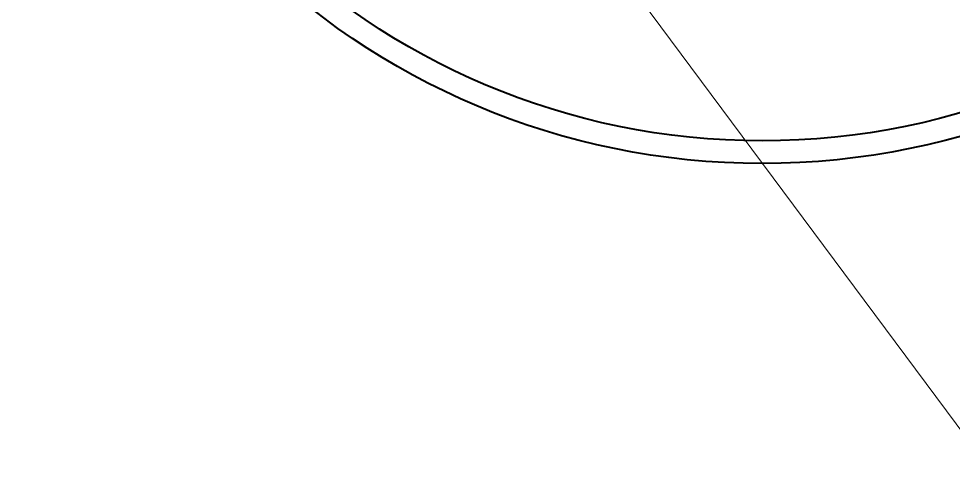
# Model space of a CAD drawing. Header units: metres. Extents: x -12536 to 12621, y -17191 to 9596.
# Drawn here: x 7814 to 9462, y 4149 to 4937 of the extents above; entities that cross this region are included whole.
import ezdxf

# ---------------------------------------------------------------- set-up
doc = ezdxf.new("R2010")
doc.units = ezdxf.units.M
doc.header["$MEASUREMENT"] = 0
doc.layers.add('B-COT', color=1, linetype='Continuous', lineweight=18)
doc.layers.add('B-TITRE', color=7, linetype='Continuous', lineweight=40)

msp = doc.modelspace()

# ---------------------------------------------------------------- linework, layer by layer
at = {"layer": 'B-COT'}
msp.add_lwpolyline([(6422.80551373146, 8316.18512771274), (12620.59489928252, -17.90050525819424)], dxfattribs=at)
at = {"layer": 'B-TITRE'}
for radius in [1292.494622447701, 1252.494622447701]:
    msp.add_circle((9124.95223390034, 5974.161298132049), radius, dxfattribs=at)

doc.saveas('drawing.dxf')
